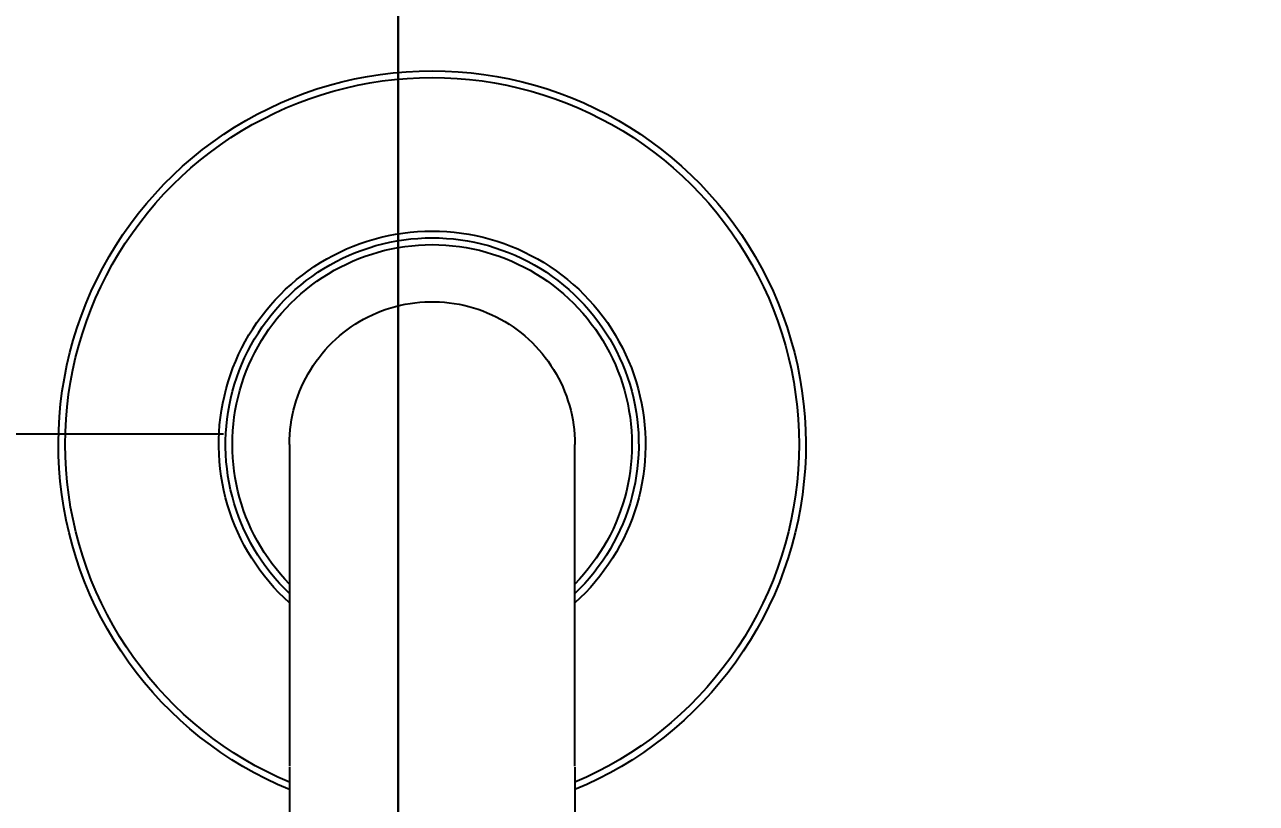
# Model space of a CAD drawing. Header units: metres. Extents: x 198 to 412, y -54 to 17.
# Drawn here: x 252.3219 to 252.4125, y -39.1888 to -39.1314 of the extents above; entities that cross this region are included whole.
import ezdxf

# ---------------------------------------------------------------- set-up
doc = ezdxf.new("R2010")
doc.units = ezdxf.units.M
doc.header["$LTSCALE"] = 10
for name, color, linetype in [('01', 1, 'Continuous'), ('TCOTA', 1, 'Continuous'), ('TM-REVEST', 252, 'Continuous')]:
    doc.layers.add(name, color=color, linetype=linetype)
doc.styles.add('ARIAL', font='arial.ttf')
doc.dimstyles.new('ST-COTA-25', dxfattribs={"dimscale": 0.25, "dimtxt": 0.18, "dimasz": 0.1, "dimexe": 0.18, "dimexo": 0.0625, "dimgap": 0.09, "dimtad": 1, "dimzin": 4, "dimdsep": 46, "dimtxsty": 'ARIAL', "dimblk1": 'COTA_N', "dimblk2": 'COTA_N', "dimsah": 1, "dimcen": 0.09, "dimclrd": 8, "dimclre": 8, "dimclrt": 1, "dimadec": 0, "dimazin": 0, "dimtfac": 1, "dimtix": 1, "dimtmove": 0, "dimatfit": 3, "dimldrblk": 'COTA_N', "dimfxl": 0.18, "dimtolj": 1, "dimtzin": 0, "dimarcsym": 0})

# ---------------------------------------------------------------- blocks, each defined once
blk = doc.blocks.new('juego de ducha california')
for p, q in [((493.250867, 11758.628563, 0), (493.249922, 11758.628414, 0)), ((493.251817, 11758.628679, 0), (493.250867, 11758.628563, 0)), ((493.252771, 11758.628763, 0), (493.251817, 11758.628679, 0)), ((493.253727, 11758.628812, 0), (493.252771, 11758.628763, 0)), ((493.254684, 11758.628829, 0), (493.253727, 11758.628812, 0)), ((493.255641, 11758.628812, 0), (493.254684, 11758.628829, 0)), ((493.256597, 11758.628763, 0), (493.255641, 11758.628812, 0)), ((493.25755, 11758.628679, 0), (493.256597, 11758.628763, 0)), ((493.2585, 11758.628563, 0), (493.25755, 11758.628679, 0)), ((493.259446, 11758.628414, 0), (493.2585, 11758.628563, 0)), ((493.247124, 11758.62777, 0), (493.246209, 11758.627491, 0)), ((493.248049, 11758.628017, 0), (493.247124, 11758.62777, 0)), ((493.248291, 11758.627561, 0), (493.247399, 11758.627328, 0)), ((493.248982, 11758.628232, 0), (493.248049, 11758.628017, 0)), ((493.24919, 11758.627764, 0), (493.248291, 11758.627561, 0)), ((493.249922, 11758.628414, 0), (493.248982, 11758.628232, 0)), ((493.250096, 11758.627937, 0), (493.24919, 11758.627764, 0)), ((493.251007, 11758.628078, 0), (493.250096, 11758.627937, 0)), ((493.251923, 11758.628188, 0), (493.251007, 11758.628078, 0)), ((493.252841, 11758.628266, 0), (493.251923, 11758.628188, 0)), ((493.253762, 11758.628313, 0), (493.252841, 11758.628266, 0)), ((493.254684, 11758.628329, 0), (493.253762, 11758.628313, 0)), ((493.255605, 11758.628313, 0), (493.254684, 11758.628329, 0)), ((493.256526, 11758.628266, 0), (493.255605, 11758.628313, 0)), ((493.257445, 11758.628188, 0), (493.256526, 11758.628266, 0)), ((493.25836, 11758.628078, 0), (493.257445, 11758.628188, 0)), ((493.259271, 11758.627937, 0), (493.25836, 11758.628078, 0)), ((493.260177, 11758.627764, 0), (493.259271, 11758.627937, 0)), ((493.260385, 11758.628232, 0), (493.259446, 11758.628414, 0)), ((493.261076, 11758.627561, 0), (493.260177, 11758.627764, 0)), ((493.261318, 11758.628017, 0), (493.260385, 11758.628232, 0)), ((493.261968, 11758.627328, 0), (493.261076, 11758.627561, 0)), ((493.262243, 11758.62777, 0), (493.261318, 11758.628017, 0)), ((493.263158, 11758.627491, 0), (493.262243, 11758.62777, 0)), ((493.24441, 11758.626838, 0), (493.243528, 11758.626465, 0)), ((493.245304, 11758.62718, 0), (493.24441, 11758.626838, 0)), ((493.245642, 11758.62677, 0), (493.244779, 11758.626447, 0)), ((493.246209, 11758.627491, 0), (493.245304, 11758.62718, 0)), ((493.246516, 11758.627064, 0), (493.245642, 11758.62677, 0)), ((493.247399, 11758.627328, 0), (493.246516, 11758.627064, 0)), ((493.262852, 11758.627064, 0), (493.261968, 11758.627328, 0)), ((493.263725, 11758.62677, 0), (493.262852, 11758.627064, 0)), ((493.264064, 11758.62718, 0), (493.263158, 11758.627491, 0)), ((493.264589, 11758.626447, 0), (493.263725, 11758.62677, 0)), ((493.264958, 11758.626838, 0), (493.264064, 11758.62718, 0)), ((493.265839, 11758.626465, 0), (493.264958, 11758.626838, 0)), ((493.24266, 11758.626061, 0), (493.241807, 11758.625628, 0)), ((493.243088, 11758.625712, 0), (493.242262, 11758.625302, 0)), ((493.243528, 11758.626465, 0), (493.24266, 11758.626061, 0)), ((493.243927, 11758.626094, 0), (493.243088, 11758.625712, 0)), ((493.244779, 11758.626447, 0), (493.243927, 11758.626094, 0)), ((493.26544, 11758.626094, 0), (493.264589, 11758.626447, 0)), ((493.26628, 11758.625712, 0), (493.26544, 11758.626094, 0)), ((493.266707, 11758.626061, 0), (493.265839, 11758.626465, 0)), ((493.267105, 11758.625302, 0), (493.26628, 11758.625712, 0)), ((493.267561, 11758.625628, 0), (493.266707, 11758.626061, 0)), ((493.240969, 11758.625165, 0), (493.240148, 11758.624673, 0)), ((493.241451, 11758.624864, 0), (493.240655, 11758.624398, 0)), ((493.241807, 11758.625628, 0), (493.240969, 11758.625165, 0)), ((493.242262, 11758.625302, 0), (493.241451, 11758.624864, 0)), ((493.267917, 11758.624864, 0), (493.267105, 11758.625302, 0)), ((493.268398, 11758.625165, 0), (493.267561, 11758.625628, 0)), ((493.268712, 11758.624398, 0), (493.267917, 11758.624864, 0)), ((493.26922, 11758.624673, 0), (493.268398, 11758.625165, 0)), ((493.239344, 11758.624153, 0), (493.238559, 11758.623606, 0)), ((493.239875, 11758.623906, 0), (493.239113, 11758.623387, 0)), ((493.240148, 11758.624673, 0), (493.239344, 11758.624153, 0)), ((493.240655, 11758.624398, 0), (493.239875, 11758.623906, 0)), ((493.269492, 11758.623906, 0), (493.268712, 11758.624398, 0)), ((493.270023, 11758.624153, 0), (493.26922, 11758.624673, 0)), ((493.270254, 11758.623387, 0), (493.269492, 11758.623906, 0)), ((493.270808, 11758.623606, 0), (493.270023, 11758.624153, 0)), ((493.237794, 11758.623031, 0), (493.237049, 11758.62243, 0)), ((493.238559, 11758.623606, 0), (493.237794, 11758.623031, 0)), ((493.239113, 11758.623387, 0), (493.238369, 11758.622843, 0)), ((493.270998, 11758.622843, 0), (493.270254, 11758.623387, 0)), ((493.271574, 11758.623031, 0), (493.270808, 11758.623606, 0)), ((493.272319, 11758.62243, 0), (493.271574, 11758.623031, 0)), ((493.237049, 11758.62243, 0), (493.236325, 11758.621804, 0)), ((493.237644, 11758.622273, 0), (493.236939, 11758.621679, 0)), ((493.238369, 11758.622843, 0), (493.237644, 11758.622273, 0)), ((493.271723, 11758.622273, 0), (493.270998, 11758.622843, 0)), ((493.272428, 11758.621679, 0), (493.271723, 11758.622273, 0)), ((493.273042, 11758.621804, 0), (493.272319, 11758.62243, 0)), ((493.236325, 11758.621804, 0), (493.235623, 11758.621152, 0)), ((493.236939, 11758.621679, 0), (493.236255, 11758.621062, 0)), ((493.273113, 11758.621062, 0), (493.272428, 11758.621679, 0)), ((493.273744, 11758.621152, 0), (493.273042, 11758.621804, 0)), ((493.234945, 11758.620477, 0), (493.234291, 11758.619779, 0)), ((493.235623, 11758.621152, 0), (493.234945, 11758.620477, 0)), ((493.235592, 11758.620421, 0), (493.234951, 11758.619758, 0)), ((493.236255, 11758.621062, 0), (493.235592, 11758.620421, 0)), ((493.273776, 11758.620421, 0), (493.273113, 11758.621062, 0)), ((493.274422, 11758.620477, 0), (493.273744, 11758.621152, 0)), ((493.274416, 11758.619758, 0), (493.273776, 11758.620421, 0)), ((493.275077, 11758.619779, 0), (493.274422, 11758.620477, 0)), ((493.234291, 11758.619779, 0), (493.233661, 11758.619058, 0)), ((493.234951, 11758.619758, 0), (493.234333, 11758.619074, 0)), ((493.275034, 11758.619074, 0), (493.274416, 11758.619758, 0)), ((493.275706, 11758.619058, 0), (493.275077, 11758.619779, 0)), ((493.233661, 11758.619058, 0), (493.233057, 11758.618315, 0)), ((493.234333, 11758.619074, 0), (493.233739, 11758.618369, 0)), ((493.275628, 11758.618369, 0), (493.275034, 11758.619074, 0)), ((493.27631, 11758.618315, 0), (493.275706, 11758.619058, 0)), ((493.232479, 11758.617552, 0), (493.231928, 11758.61677, 0)), ((493.233057, 11758.618315, 0), (493.232479, 11758.617552, 0)), ((493.23317, 11758.617644, 0), (493.232625, 11758.6169, 0)), ((493.233739, 11758.618369, 0), (493.23317, 11758.617644, 0)), ((493.276197, 11758.617644, 0), (493.275628, 11758.618369, 0)), ((493.276742, 11758.6169, 0), (493.276197, 11758.617644, 0)), ((493.276888, 11758.617552, 0), (493.27631, 11758.618315, 0)), ((493.27744, 11758.61677, 0), (493.276888, 11758.617552, 0)), ((493.231928, 11758.61677, 0), (493.231404, 11758.615969, 0)), ((493.232625, 11758.6169, 0), (493.232107, 11758.616137, 0)), ((493.251465, 11758.616696, 0), (493.250938, 11758.616576, 0)), ((493.251995, 11758.616797, 0), (493.251465, 11758.616696, 0)), ((493.252529, 11758.616881, 0), (493.251995, 11758.616797, 0)), ((493.253066, 11758.616946, 0), (493.252529, 11758.616881, 0)), ((493.253604, 11758.616992, 0), (493.253066, 11758.616946, 0)), ((493.254143, 11758.61702, 0), (493.253604, 11758.616992, 0)), ((493.254684, 11758.617029, 0), (493.254143, 11758.61702, 0)), ((493.255224, 11758.61702, 0), (493.254684, 11758.617029, 0)), ((493.255763, 11758.616992, 0), (493.255224, 11758.61702, 0)), ((493.256302, 11758.616946, 0), (493.255763, 11758.616992, 0)), ((493.256838, 11758.616881, 0), (493.256302, 11758.616946, 0)), ((493.257372, 11758.616797, 0), (493.256838, 11758.616881, 0)), ((493.257902, 11758.616696, 0), (493.257372, 11758.616797, 0)), ((493.258429, 11758.616576, 0), (493.257902, 11758.616696, 0)), ((493.277261, 11758.616137, 0), (493.276742, 11758.6169, 0)), ((493.277963, 11758.615969, 0), (493.27744, 11758.61677, 0)), ((493.231404, 11758.615969, 0), (493.230909, 11758.61515, 0)), ((493.232107, 11758.616137, 0), (493.231614, 11758.615358, 0)), ((493.248881, 11758.615918, 0), (493.248383, 11758.615709, 0)), ((493.249387, 11758.616109, 0), (493.248881, 11758.615918, 0)), ((493.249898, 11758.616282, 0), (493.249387, 11758.616109, 0)), ((493.250042, 11758.615803, 0), (493.249546, 11758.615635, 0)), ((493.250416, 11758.616438, 0), (493.249898, 11758.616282, 0)), ((493.250544, 11758.615955, 0), (493.250042, 11758.615803, 0)), ((493.250938, 11758.616576, 0), (493.250416, 11758.616438, 0)), ((493.251051, 11758.616089, 0), (493.250544, 11758.615955, 0)), ((493.251562, 11758.616205, 0), (493.251051, 11758.616089, 0)), ((493.252076, 11758.616304, 0), (493.251562, 11758.616205, 0)), ((493.252186, 11758.615815, 0), (493.251693, 11758.615722, 0)), ((493.252594, 11758.616385, 0), (493.252076, 11758.616304, 0)), ((493.252682, 11758.615892, 0), (493.252186, 11758.615815, 0)), ((493.253114, 11758.616448, 0), (493.252594, 11758.616385, 0)), ((493.25318, 11758.615952, 0), (493.252682, 11758.615892, 0)), ((493.253636, 11758.616493, 0), (493.253114, 11758.616448, 0)), ((493.25368, 11758.615995, 0), (493.25318, 11758.615952, 0)), ((493.25416, 11758.61652, 0), (493.253636, 11758.616493, 0)), ((493.254182, 11758.616021, 0), (493.25368, 11758.615995, 0)), ((493.254684, 11758.616529, 0), (493.25416, 11758.61652, 0)), ((493.254684, 11758.616029, 0), (493.254182, 11758.616021, 0)), ((493.255208, 11758.61652, 0), (493.254684, 11758.616529, 0)), ((493.255186, 11758.616021, 0), (493.254684, 11758.616029, 0)), ((493.255687, 11758.615995, 0), (493.255186, 11758.616021, 0)), ((493.255731, 11758.616493, 0), (493.255208, 11758.61652, 0)), ((493.256187, 11758.615952, 0), (493.255687, 11758.615995, 0)), ((493.256253, 11758.616448, 0), (493.255731, 11758.616493, 0)), ((493.256685, 11758.615892, 0), (493.256187, 11758.615952, 0)), ((493.256773, 11758.616385, 0), (493.256253, 11758.616448, 0)), ((493.257181, 11758.615815, 0), (493.256685, 11758.615892, 0)), ((493.257291, 11758.616304, 0), (493.256773, 11758.616385, 0)), ((493.257674, 11758.615722, 0), (493.257181, 11758.615815, 0)), ((493.257806, 11758.616205, 0), (493.257291, 11758.616304, 0)), ((493.258317, 11758.616089, 0), (493.257806, 11758.616205, 0)), ((493.258823, 11758.615955, 0), (493.258317, 11758.616089, 0)), ((493.258952, 11758.616438, 0), (493.258429, 11758.616576, 0)), ((493.259325, 11758.615803, 0), (493.258823, 11758.615955, 0)), ((493.259469, 11758.616282, 0), (493.258952, 11758.616438, 0)), ((493.259821, 11758.615635, 0), (493.259325, 11758.615803, 0)), ((493.259981, 11758.616109, 0), (493.259469, 11758.616282, 0)), ((493.260486, 11758.615918, 0), (493.259981, 11758.616109, 0)), ((493.260985, 11758.615709, 0), (493.260486, 11758.615918, 0)), ((493.277753, 11758.615358, 0), (493.277261, 11758.616137, 0)), ((493.278459, 11758.61515, 0), (493.277963, 11758.615969, 0)), ((493.230909, 11758.61515, 0), (493.230442, 11758.614314, 0)), ((493.231614, 11758.615358, 0), (493.231149, 11758.614562, 0)), ((493.246934, 11758.614983, 0), (493.246469, 11758.614709, 0)), ((493.247409, 11758.615242, 0), (493.246934, 11758.614983, 0)), ((493.247892, 11758.615484, 0), (493.247409, 11758.615242, 0)), ((493.248097, 11758.615028, 0), (493.247628, 11758.614792, 0)), ((493.248383, 11758.615709, 0), (493.247892, 11758.615484, 0)), ((493.248573, 11758.615247, 0), (493.248097, 11758.615028, 0)), ((493.249056, 11758.615449, 0), (493.248573, 11758.615247, 0)), ((493.249291, 11758.615004, 0), (493.248827, 11758.614812, 0)), ((493.249546, 11758.615635, 0), (493.249056, 11758.615449, 0)), ((493.249761, 11758.61518, 0), (493.249291, 11758.615004, 0)), ((493.250237, 11758.61534, 0), (493.249761, 11758.61518, 0)), ((493.250718, 11758.615484, 0), (493.250237, 11758.61534, 0)), ((493.251203, 11758.615611, 0), (493.250718, 11758.615484, 0)), ((493.251693, 11758.615722, 0), (493.251203, 11758.615611, 0)), ((493.258164, 11758.615611, 0), (493.257674, 11758.615722, 0)), ((493.25865, 11758.615484, 0), (493.258164, 11758.615611, 0)), ((493.259131, 11758.61534, 0), (493.25865, 11758.615484, 0)), ((493.259606, 11758.61518, 0), (493.259131, 11758.61534, 0)), ((493.260076, 11758.615004, 0), (493.259606, 11758.61518, 0)), ((493.260311, 11758.615449, 0), (493.259821, 11758.615635, 0)), ((493.26054, 11758.614812, 0), (493.260076, 11758.615004, 0)), ((493.260795, 11758.615247, 0), (493.260311, 11758.615449, 0)), ((493.261271, 11758.615028, 0), (493.260795, 11758.615247, 0)), ((493.261476, 11758.615484, 0), (493.260985, 11758.615709, 0)), ((493.261739, 11758.614792, 0), (493.261271, 11758.615028, 0)), ((493.261959, 11758.615242, 0), (493.261476, 11758.615484, 0)), ((493.262433, 11758.614983, 0), (493.261959, 11758.615242, 0)), ((493.262898, 11758.614709, 0), (493.262433, 11758.614983, 0)), ((493.278218, 11758.614562, 0), (493.277753, 11758.615358, 0)), ((493.278925, 11758.614314, 0), (493.278459, 11758.61515, 0)), ((493.230442, 11758.614314, 0), (493.230005, 11758.613462, 0)), ((493.231149, 11758.614562, 0), (493.230711, 11758.613751, 0)), ((493.245568, 11758.614112, 0), (493.245134, 11758.613791, 0)), ((493.246014, 11758.614418, 0), (493.245568, 11758.614112, 0)), ((493.246276, 11758.613992, 0), (493.245844, 11758.613695, 0)), ((493.246469, 11758.614709, 0), (493.246014, 11758.614418, 0)), ((493.246717, 11758.614274, 0), (493.246276, 11758.613992, 0)), ((493.247168, 11758.614541, 0), (493.246717, 11758.614274, 0)), ((493.247479, 11758.614143, 0), (493.247046, 11758.613889, 0)), ((493.247628, 11758.614792, 0), (493.247168, 11758.614541, 0)), ((493.247921, 11758.614381, 0), (493.247479, 11758.614143, 0)), ((493.24837, 11758.614604, 0), (493.247921, 11758.614381, 0)), ((493.248827, 11758.614812, 0), (493.24837, 11758.614604, 0)), ((493.260997, 11758.614604, 0), (493.26054, 11758.614812, 0)), ((493.261447, 11758.614381, 0), (493.260997, 11758.614604, 0)), ((493.261888, 11758.614143, 0), (493.261447, 11758.614381, 0)), ((493.262199, 11758.614541, 0), (493.261739, 11758.614792, 0)), ((493.262322, 11758.613889, 0), (493.261888, 11758.614143, 0)), ((493.26265, 11758.614274, 0), (493.262199, 11758.614541, 0)), ((493.263091, 11758.613992, 0), (493.26265, 11758.614274, 0)), ((493.263354, 11758.614418, 0), (493.262898, 11758.614709, 0)), ((493.263523, 11758.613695, 0), (493.263091, 11758.613992, 0)), ((493.263799, 11758.614112, 0), (493.263354, 11758.614418, 0)), ((493.264233, 11758.613791, 0), (493.263799, 11758.614112, 0)), ((493.278657, 11758.613751, 0), (493.278218, 11758.614562, 0)), ((493.279362, 11758.613462, 0), (493.278925, 11758.614314, 0)), ((493.230005, 11758.613462, 0), (493.229598, 11758.612596, 0)), ((493.230711, 11758.613751, 0), (493.230301, 11758.612925, 0)), ((493.244299, 11758.613104, 0), (493.2439, 11758.61274, 0)), ((493.244711, 11758.613455, 0), (493.244299, 11758.613104, 0)), ((493.245013, 11758.613056, 0), (493.244615, 11758.612716, 0)), ((493.245134, 11758.613791, 0), (493.244711, 11758.613455, 0)), ((493.245423, 11758.613383, 0), (493.245013, 11758.613056, 0)), ((493.245801, 11758.613042, 0), (493.245407, 11758.612732, 0)), ((493.245844, 11758.613695, 0), (493.245423, 11758.613383, 0)), ((493.246206, 11758.613339, 0), (493.245801, 11758.613042, 0)), ((493.246621, 11758.613621, 0), (493.246206, 11758.613339, 0)), ((493.247046, 11758.613889, 0), (493.246621, 11758.613621, 0)), ((493.262746, 11758.613621, 0), (493.262322, 11758.613889, 0)), ((493.263161, 11758.613339, 0), (493.262746, 11758.613621, 0)), ((493.263566, 11758.613042, 0), (493.263161, 11758.613339, 0)), ((493.263944, 11758.613383, 0), (493.263523, 11758.613695, 0)), ((493.263961, 11758.612732, 0), (493.263566, 11758.613042, 0)), ((493.264354, 11758.613056, 0), (493.263944, 11758.613383, 0)), ((493.264657, 11758.613455, 0), (493.264233, 11758.613791, 0)), ((493.264752, 11758.612716, 0), (493.264354, 11758.613056, 0)), ((493.265068, 11758.613104, 0), (493.264657, 11758.613455, 0)), ((493.265467, 11758.61274, 0), (493.265068, 11758.613104, 0)), ((493.279067, 11758.612925, 0), (493.278657, 11758.613751, 0)), ((493.27977, 11758.612596, 0), (493.279362, 11758.613462, 0)), ((493.229598, 11758.612596, 0), (493.229221, 11758.611716, 0)), ((493.230301, 11758.612925, 0), (493.229919, 11758.612086, 0)), ((493.243514, 11758.612362, 0), (493.243141, 11758.611972, 0)), ((493.2439, 11758.61274, 0), (493.243514, 11758.612362, 0)), ((493.244228, 11758.612362, 0), (493.243854, 11758.611995, 0)), ((493.244615, 11758.612716, 0), (493.244228, 11758.612362, 0)), ((493.245023, 11758.612409, 0), (493.24465, 11758.612072, 0)), ((493.245407, 11758.612732, 0), (493.245023, 11758.612409, 0)), ((493.264345, 11758.612409, 0), (493.263961, 11758.612732, 0)), ((493.264717, 11758.612072, 0), (493.264345, 11758.612409, 0)), ((493.265139, 11758.612362, 0), (493.264752, 11758.612716, 0)), ((493.265513, 11758.611995, 0), (493.265139, 11758.612362, 0)), ((493.265853, 11758.612362, 0), (493.265467, 11758.61274, 0)), ((493.266226, 11758.611972, 0), (493.265853, 11758.612362, 0)), ((493.279448, 11758.612086, 0), (493.279067, 11758.612925, 0)), ((493.280147, 11758.611716, 0), (493.27977, 11758.612596, 0)), ((493.229221, 11758.611716, 0), (493.228875, 11758.610824, 0)), ((493.229566, 11758.611234, 0), (493.229243, 11758.610371, 0)), ((493.229919, 11758.612086, 0), (493.229566, 11758.611234, 0)), ((493.242782, 11758.611568, 0), (493.242437, 11758.611153, 0)), ((493.243141, 11758.611972, 0), (493.242782, 11758.611568, 0)), ((493.243145, 11758.611224, 0), (493.242811, 11758.61082, 0)), ((493.243493, 11758.611615, 0), (493.243145, 11758.611224, 0)), ((493.243854, 11758.611995, 0), (493.243493, 11758.611615, 0)), ((493.24394, 11758.611363, 0), (493.243604, 11758.61099, 0)), ((493.244289, 11758.611724, 0), (493.24394, 11758.611363, 0)), ((493.24465, 11758.612072, 0), (493.244289, 11758.611724, 0)), ((493.251301, 11758.611269, 0), (493.25096, 11758.611147, 0)), ((493.251646, 11758.61138, 0), (493.251301, 11758.611269, 0)), ((493.251995, 11758.611479, 0), (493.251646, 11758.61138, 0)), ((493.252347, 11758.611566, 0), (493.251995, 11758.611479, 0)), ((493.252702, 11758.61164, 0), (493.252347, 11758.611566, 0)), ((493.253059, 11758.611703, 0), (493.252702, 11758.61164, 0)), ((493.253418, 11758.611753, 0), (493.253059, 11758.611703, 0)), ((493.253779, 11758.61179, 0), (493.253418, 11758.611753, 0)), ((493.25414, 11758.611815, 0), (493.253779, 11758.61179, 0)), ((493.254502, 11758.611828, 0), (493.25414, 11758.611815, 0)), ((493.254865, 11758.611828, 0), (493.254502, 11758.611828, 0)), ((493.255227, 11758.611815, 0), (493.254865, 11758.611828, 0)), ((493.255589, 11758.61179, 0), (493.255227, 11758.611815, 0)), ((493.255949, 11758.611753, 0), (493.255589, 11758.61179, 0)), ((493.256308, 11758.611703, 0), (493.255949, 11758.611753, 0)), ((493.256665, 11758.61164, 0), (493.256308, 11758.611703, 0)), ((493.25702, 11758.611566, 0), (493.256665, 11758.61164, 0)), ((493.257372, 11758.611479, 0), (493.25702, 11758.611566, 0)), ((493.257721, 11758.61138, 0), (493.257372, 11758.611479, 0)), ((493.258066, 11758.611269, 0), (493.257721, 11758.61138, 0)), ((493.258407, 11758.611147, 0), (493.258066, 11758.611269, 0)), ((493.265078, 11758.611724, 0), (493.264717, 11758.612072, 0)), ((493.265427, 11758.611363, 0), (493.265078, 11758.611724, 0)), ((493.265763, 11758.61099, 0), (493.265427, 11758.611363, 0)), ((493.265874, 11758.611615, 0), (493.265513, 11758.611995, 0)), ((493.266222, 11758.611224, 0), (493.265874, 11758.611615, 0)), ((493.266556, 11758.61082, 0), (493.266222, 11758.611224, 0)), ((493.266585, 11758.611568, 0), (493.266226, 11758.611972, 0)), ((493.266931, 11758.611153, 0), (493.266585, 11758.611568, 0)), ((493.279801, 11758.611234, 0), (493.279448, 11758.612086, 0)), ((493.280125, 11758.610371, 0), (493.279801, 11758.611234, 0)), ((493.280493, 11758.610824, 0), (493.280147, 11758.611716, 0)), ((493.228875, 11758.610824, 0), (493.22856, 11758.60992, 0)), ((493.229243, 11758.610371, 0), (493.228949, 11758.609497, 0)), ((493.242106, 11758.610725, 0), (493.24179, 11758.610287, 0)), ((493.242437, 11758.611153, 0), (493.242106, 11758.610725, 0)), ((493.242491, 11758.610405, 0), (493.242185, 11758.609979, 0)), ((493.242811, 11758.61082, 0), (493.242491, 11758.610405, 0)), ((493.243281, 11758.610606, 0), (493.242971, 11758.610211, 0)), ((493.243604, 11758.61099, 0), (493.243281, 11758.610606, 0)), ((493.249329, 11758.610361, 0), (493.249021, 11758.610171, 0)), ((493.249644, 11758.610541, 0), (493.249329, 11758.610361, 0)), ((493.249965, 11758.610709, 0), (493.249644, 11758.610541, 0)), ((493.250292, 11758.610867, 0), (493.249965, 11758.610709, 0)), ((493.250624, 11758.611012, 0), (493.250292, 11758.610867, 0)), ((493.25096, 11758.611147, 0), (493.250624, 11758.611012, 0)), ((493.258744, 11758.611012, 0), (493.258407, 11758.611147, 0)), ((493.259075, 11758.610867, 0), (493.258744, 11758.611012, 0)), ((493.259402, 11758.610709, 0), (493.259075, 11758.610867, 0)), ((493.259723, 11758.610541, 0), (493.259402, 11758.610709, 0)), ((493.260038, 11758.610361, 0), (493.259723, 11758.610541, 0)), ((493.260346, 11758.610171, 0), (493.260038, 11758.610361, 0)), ((493.266087, 11758.610606, 0), (493.265763, 11758.61099, 0)), ((493.266397, 11758.610211, 0), (493.266087, 11758.610606, 0)), ((493.266877, 11758.610405, 0), (493.266556, 11758.61082, 0)), ((493.267182, 11758.609979, 0), (493.266877, 11758.610405, 0)), ((493.267261, 11758.610725, 0), (493.266931, 11758.611153, 0)), ((493.267577, 11758.610287, 0), (493.267261, 11758.610725, 0)), ((493.280419, 11758.609497, 0), (493.280125, 11758.610371, 0)), ((493.280807, 11758.60992, 0), (493.280493, 11758.610824, 0)), ((493.22856, 11758.60992, 0), (493.228277, 11758.609006, 0)), ((493.228949, 11758.609497, 0), (493.228685, 11758.608614, 0)), ((493.241489, 11758.609838, 0), (493.241204, 11758.609379, 0)), ((493.24179, 11758.610287, 0), (493.241489, 11758.609838, 0)), ((493.241894, 11758.609543, 0), (493.241619, 11758.609098, 0)), ((493.242185, 11758.609979, 0), (493.241894, 11758.609543, 0)), ((493.242392, 11758.609391, 0), (493.242124, 11758.608967, 0)), ((493.242674, 11758.609806, 0), (493.242392, 11758.609391, 0)), ((493.242971, 11758.610211, 0), (493.242674, 11758.609806, 0)), ((493.248137, 11758.609538, 0), (493.247858, 11758.609308, 0)), ((493.248424, 11758.609759, 0), (493.248137, 11758.609538, 0)), ((493.248719, 11758.60997, 0), (493.248424, 11758.609759, 0)), ((493.249021, 11758.610171, 0), (493.248719, 11758.60997, 0)), ((493.260648, 11758.60997, 0), (493.260346, 11758.610171, 0)), ((493.260943, 11758.609759, 0), (493.260648, 11758.60997, 0)), ((493.26123, 11758.609538, 0), (493.260943, 11758.609759, 0)), ((493.26151, 11758.609308, 0), (493.26123, 11758.609538, 0)), ((493.266693, 11758.609806, 0), (493.266397, 11758.610211, 0)), ((493.266976, 11758.609391, 0), (493.266693, 11758.609806, 0)), ((493.267244, 11758.608967, 0), (493.266976, 11758.609391, 0)), ((493.267473, 11758.609543, 0), (493.267182, 11758.609979, 0)), ((493.267749, 11758.609098, 0), (493.267473, 11758.609543, 0)), ((493.267878, 11758.609838, 0), (493.267577, 11758.610287, 0)), ((493.268163, 11758.609379, 0), (493.267878, 11758.609838, 0)), ((493.280682, 11758.608614, 0), (493.280419, 11758.609497, 0)), ((493.281091, 11758.609006, 0), (493.280807, 11758.60992, 0)), ((493.228277, 11758.609006, 0), (493.228026, 11758.608082, 0)), ((493.228685, 11758.608614, 0), (493.228451, 11758.607722, 0)), ((493.240935, 11758.60891, 0), (493.240683, 11758.608433, 0)), ((493.241204, 11758.609379, 0), (493.240935, 11758.60891, 0)), ((493.241359, 11758.608643, 0), (493.241115, 11758.608179, 0)), ((493.241619, 11758.609098, 0), (493.241359, 11758.608643, 0)), ((493.24187, 11758.608534, 0), (493.241632, 11758.608092, 0)), ((493.242124, 11758.608967, 0), (493.24187, 11758.608534, 0)), ((493.247069, 11758.608559, 0), (493.246824, 11758.608292, 0)), ((493.247323, 11758.608818, 0), (493.247069, 11758.608559, 0)), ((493.247586, 11758.609067, 0), (493.247323, 11758.608818, 0)), ((493.247858, 11758.609308, 0), (493.247586, 11758.609067, 0)), ((493.261781, 11758.609067, 0), (493.26151, 11758.609308, 0)), ((493.262044, 11758.608818, 0), (493.261781, 11758.609067, 0)), ((493.262298, 11758.608559, 0), (493.262044, 11758.608818, 0)), ((493.262543, 11758.608292, 0), (493.262298, 11758.608559, 0)), ((493.267497, 11758.608534, 0), (493.267244, 11758.608967, 0)), ((493.267736, 11758.608092, 0), (493.267497, 11758.608534, 0)), ((493.268009, 11758.608643, 0), (493.267749, 11758.609098, 0)), ((493.268253, 11758.608179, 0), (493.268009, 11758.608643, 0)), ((493.268432, 11758.60891, 0), (493.268163, 11758.609379, 0)), ((493.268685, 11758.608433, 0), (493.268432, 11758.60891, 0)), ((493.280916, 11758.607722, 0), (493.280682, 11758.608614, 0)), ((493.281342, 11758.608082, 0), (493.281091, 11758.609006, 0)), ((493.228026, 11758.608082, 0), (493.227807, 11758.60715, 0)), ((493.228451, 11758.607722, 0), (493.228248, 11758.606822, 0)), ((493.240447, 11758.607947, 0), (493.240227, 11758.607453, 0)), ((493.240683, 11758.608433, 0), (493.240447, 11758.607947, 0)), ((493.240886, 11758.607707, 0), (493.240675, 11758.607228, 0)), ((493.241115, 11758.608179, 0), (493.240886, 11758.607707, 0)), ((493.241408, 11758.607643, 0), (493.241201, 11758.607186, 0)), ((493.241632, 11758.608092, 0), (493.241408, 11758.607643, 0)), ((493.246363, 11758.607733, 0), (493.246147, 11758.607442, 0)), ((493.246589, 11758.608017, 0), (493.246363, 11758.607733, 0)), ((493.246824, 11758.608292, 0), (493.246589, 11758.608017, 0)), ((493.262779, 11758.608017, 0), (493.262543, 11758.608292, 0)), ((493.263005, 11758.607733, 0), (493.262779, 11758.608017, 0)), ((493.263221, 11758.607442, 0), (493.263005, 11758.607733, 0)), ((493.267959, 11758.607643, 0), (493.267736, 11758.608092, 0)), ((493.268167, 11758.607186, 0), (493.267959, 11758.607643, 0)), ((493.268481, 11758.607707, 0), (493.268253, 11758.608179, 0)), ((493.268692, 11758.607228, 0), (493.268481, 11758.607707, 0)), ((493.268921, 11758.607947, 0), (493.268685, 11758.608433, 0)), ((493.26914, 11758.607453, 0), (493.268921, 11758.607947, 0)), ((493.281119, 11758.606822, 0), (493.280916, 11758.607722, 0)), ((493.281561, 11758.60715, 0), (493.281342, 11758.608082, 0)), ((493.227807, 11758.60715, 0), (493.22762, 11758.606211, 0)), ((493.228248, 11758.606822, 0), (493.228076, 11758.605917, 0)), ((493.240025, 11758.606952, 0), (493.23984, 11758.606444, 0)), ((493.240227, 11758.607453, 0), (493.240025, 11758.606952, 0)), ((493.24048, 11758.606741, 0), (493.240302, 11758.606248, 0)), ((493.240675, 11758.607228, 0), (493.24048, 11758.606741, 0)), ((493.241009, 11758.606722, 0), (493.240832, 11758.606252, 0)), ((493.241201, 11758.607186, 0), (493.241009, 11758.606722, 0)), ((493.245745, 11758.606839, 0), (493.24556, 11758.606527, 0)), ((493.245941, 11758.607144, 0), (493.245745, 11758.606839, 0)), ((493.246147, 11758.607442, 0), (493.245941, 11758.607144, 0)), ((493.263427, 11758.607144, 0), (493.263221, 11758.607442, 0)), ((493.263622, 11758.606839, 0), (493.263427, 11758.607144, 0)), ((493.263807, 11758.606527, 0), (493.263622, 11758.606839, 0)), ((493.268359, 11758.606722, 0), (493.268167, 11758.607186, 0)), ((493.268535, 11758.606252, 0), (493.268359, 11758.606722, 0)), ((493.268887, 11758.606741, 0), (493.268692, 11758.607228, 0)), ((493.269066, 11758.606248, 0), (493.268887, 11758.606741, 0)), ((493.269342, 11758.606952, 0), (493.26914, 11758.607453, 0)), ((493.269527, 11758.606444, 0), (493.269342, 11758.606952, 0)), ((493.281291, 11758.605917, 0), (493.281119, 11758.606822, 0)), ((493.281747, 11758.606211, 0), (493.281561, 11758.60715, 0)), ((493.22762, 11758.606211, 0), (493.227467, 11758.605266, 0)), ((493.228076, 11758.605917, 0), (493.227935, 11758.605006, 0)), ((493.239673, 11758.605931, 0), (493.239524, 11758.605412, 0)), ((493.23984, 11758.606444, 0), (493.239673, 11758.605931, 0)), ((493.240302, 11758.606248, 0), (493.240141, 11758.60575, 0)), ((493.240672, 11758.605776, 0), (493.240529, 11758.605295, 0)), ((493.240832, 11758.606252, 0), (493.240672, 11758.605776, 0)), ((493.245223, 11758.605885, 0), (493.245072, 11758.605556, 0)), ((493.245386, 11758.606209, 0), (493.245223, 11758.605885, 0)), ((493.24556, 11758.606527, 0), (493.245386, 11758.606209, 0)), ((493.263981, 11758.606209, 0), (493.263807, 11758.606527, 0)), ((493.264144, 11758.605885, 0), (493.263981, 11758.606209, 0)), ((493.264295, 11758.605556, 0), (493.264144, 11758.605885, 0)), ((493.268695, 11758.605776, 0), (493.268535, 11758.606252, 0)), ((493.268839, 11758.605295, 0), (493.268695, 11758.605776, 0)), ((493.269227, 11758.60575, 0), (493.269066, 11758.606248, 0)), ((493.269694, 11758.605931, 0), (493.269527, 11758.606444, 0)), ((493.269844, 11758.605412, 0), (493.269694, 11758.605931, 0)), ((493.281432, 11758.605006, 0), (493.281291, 11758.605917, 0)), ((493.2819, 11758.605266, 0), (493.281747, 11758.606211, 0)), ((493.227467, 11758.605266, 0), (493.227346, 11758.604317, 0)), ((493.227935, 11758.605006, 0), (493.227825, 11758.60409, 0)), ((493.239392, 11758.604887, 0), (493.239279, 11758.604359, 0)), ((493.239524, 11758.605412, 0), (493.239392, 11758.604887, 0)), ((493.239997, 11758.605246, 0), (493.239871, 11758.604737, 0)), ((493.240141, 11758.60575, 0), (493.239997, 11758.605246, 0)), ((493.240529, 11758.605295, 0), (493.240402, 11758.60481, 0)), ((493.244803, 11758.604882, 0), (493.244686, 11758.604539, 0)), ((493.244932, 11758.605221, 0), (493.244803, 11758.604882, 0)), ((493.245072, 11758.605556, 0), (493.244932, 11758.605221, 0)), ((493.264436, 11758.605221, 0), (493.264295, 11758.605556, 0)), ((493.264564, 11758.604882, 0), (493.264436, 11758.605221, 0)), ((493.264681, 11758.604539, 0), (493.264564, 11758.604882, 0)), ((493.268966, 11758.60481, 0), (493.268839, 11758.605295, 0)), ((493.26937, 11758.605246, 0), (493.269227, 11758.60575, 0)), ((493.269497, 11758.604737, 0), (493.26937, 11758.605246, 0)), ((493.269975, 11758.604887, 0), (493.269844, 11758.605412, 0)), ((493.270088, 11758.604359, 0), (493.269975, 11758.604887, 0)), ((493.281542, 11758.60409, 0), (493.281432, 11758.605006, 0)), ((493.282021, 11758.604317, 0), (493.2819, 11758.605266, 0)), ((493.227346, 11758.604317, 0), (493.227259, 11758.603364, 0)), ((493.227825, 11758.60409, 0), (493.227747, 11758.603172, 0)), ((493.239279, 11758.604359, 0), (493.239184, 11758.603827, 0)), ((493.239762, 11758.604225, 0), (493.239671, 11758.603708, 0)), ((493.239871, 11758.604737, 0), (493.239762, 11758.604225, 0)), ((493.240291, 11758.60432, 0), (493.240197, 11758.603827, 0)), ((493.240402, 11758.60481, 0), (493.240291, 11758.60432, 0)), ((493.244582, 11758.604192, 0), (493.244489, 11758.603842, 0)), ((493.244686, 11758.604539, 0), (493.244582, 11758.604192, 0)), ((493.264786, 11758.604192, 0), (493.264681, 11758.604539, 0)), ((493.264879, 11758.603842, 0), (493.264786, 11758.604192, 0)), ((493.269076, 11758.60432, 0), (493.268966, 11758.60481, 0)), ((493.26917, 11758.603827, 0), (493.269076, 11758.60432, 0)), ((493.269605, 11758.604225, 0), (493.269497, 11758.604737, 0)), ((493.269696, 11758.603708, 0), (493.269605, 11758.604225, 0)), ((493.270184, 11758.603827, 0), (493.270088, 11758.604359, 0)), ((493.281621, 11758.603172, 0), (493.281542, 11758.60409, 0)), ((493.282108, 11758.603364, 0), (493.282021, 11758.604317, 0)), ((493.227259, 11758.603364, 0), (493.227205, 11758.602408, 0)), ((493.227747, 11758.603172, 0), (493.227699, 11758.602251, 0)), ((493.239107, 11758.603293, 0), (493.239049, 11758.602755, 0)), ((493.239184, 11758.603827, 0), (493.239107, 11758.603293, 0)), ((493.239598, 11758.60319, 0), (493.239543, 11758.602668, 0)), ((493.239671, 11758.603708, 0), (493.239598, 11758.60319, 0)), ((493.240121, 11758.603331, 0), (493.240061, 11758.602832, 0)), ((493.240197, 11758.603827, 0), (493.240121, 11758.603331, 0)), ((493.24434, 11758.603133, 0), (493.244284, 11758.602775, 0)), ((493.244408, 11758.603489, 0), (493.24434, 11758.603133, 0)), ((493.244489, 11758.603842, 0), (493.244408, 11758.603489, 0)), ((493.264959, 11758.603489, 0), (493.264879, 11758.603842, 0)), ((493.265028, 11758.603133, 0), (493.264959, 11758.603489, 0)), ((493.265084, 11758.602775, 0), (493.265028, 11758.603133, 0)), ((493.269247, 11758.603331, 0), (493.26917, 11758.603827, 0)), ((493.269307, 11758.602832, 0), (493.269247, 11758.603331, 0)), ((493.269769, 11758.60319, 0), (493.269696, 11758.603708, 0)), ((493.269825, 11758.602668, 0), (493.269769, 11758.60319, 0)), ((493.27026, 11758.603293, 0), (493.270184, 11758.603827, 0)), ((493.270319, 11758.602755, 0), (493.27026, 11758.603293, 0)), ((493.281668, 11758.602251, 0), (493.281621, 11758.603172, 0)), ((493.282162, 11758.602408, 0), (493.282108, 11758.603364, 0)), ((493.227205, 11758.602408, 0), (493.227184, 11758.601451, 0)), ((493.227699, 11758.602251, 0), (493.227684, 11758.601329, 0)), ((493.239009, 11758.602217, 0), (493.238987, 11758.601677, 0)), ((493.239049, 11758.602755, 0), (493.239009, 11758.602217, 0)), ((493.239506, 11758.602146, 0), (493.239486, 11758.601622, 0)), ((493.239543, 11758.602668, 0), (493.239506, 11758.602146, 0)), ((493.240018, 11758.602332, 0), (493.239992, 11758.601831, 0)), ((493.240061, 11758.602832, 0), (493.240018, 11758.602332, 0)), ((493.24424, 11758.602415, 0), (493.244209, 11758.602054, 0)), ((493.244284, 11758.602775, 0), (493.24424, 11758.602415, 0)), ((493.265127, 11758.602415, 0), (493.265084, 11758.602775, 0)), ((493.265159, 11758.602054, 0), (493.265127, 11758.602415, 0)), ((493.269349, 11758.602332, 0), (493.269307, 11758.602832, 0)), ((493.269375, 11758.601831, 0), (493.269349, 11758.602332, 0)), ((493.269862, 11758.602146, 0), (493.269825, 11758.602668, 0)), ((493.269881, 11758.601622, 0), (493.269862, 11758.602146, 0)), ((493.270359, 11758.602217, 0), (493.270319, 11758.602755, 0)), ((493.27038, 11758.601677, 0), (493.270359, 11758.602217, 0)), ((493.281684, 11758.601329, 0), (493.281668, 11758.602251, 0)), ((493.282183, 11758.601451, 0), (493.282162, 11758.602408, 0)), ((493.227184, 11758.601451, 0), (493.227196, 11758.600494, 0)), ((493.227684, 11758.601329, 0), (493.2277, 11758.600399, 0)), ((493.238987, 11758.601677, 0), (493.238985, 11758.601137, 0)), ((493.239486, 11758.601622, 0), (493.239485, 11758.601098, 0)), ((493.239992, 11758.601831, 0), (493.239984, 11758.601329, 0)), ((493.239984, 11758.601329, 0), (493.239992, 11758.600834, 0)), ((493.24419, 11758.601692, 0), (493.244184, 11758.601329, 0)), ((493.244184, 11758.577628, 0), (493.244184, 11758.601329, 0)), ((493.244209, 11758.602054, 0), (493.24419, 11758.601692, 0)), ((493.265177, 11758.601692, 0), (493.265159, 11758.602054, 0)), ((493.265184, 11758.601329, 0), (493.265177, 11758.601692, 0)), ((493.265184, 11758.601329, 0), (493.265184, 11758.589657, 0)), ((493.269384, 11758.601329, 0), (493.269375, 11758.601831, 0)), ((493.269375, 11758.600834, 0), (493.269384, 11758.601329, 0)), ((493.269882, 11758.601098, 0), (493.269881, 11758.601622, 0)), ((493.270382, 11758.601137, 0), (493.27038, 11758.601677, 0)), ((493.281668, 11758.600399, 0), (493.281684, 11758.601329, 0)), ((493.282171, 11758.600494, 0), (493.282183, 11758.601451, 0)), ((493.227196, 11758.600494, 0), (493.227242, 11758.599538, 0)), ((493.2277, 11758.600399, 0), (493.227748, 11758.59947, 0)), ((493.238985, 11758.601137, 0), (493.239001, 11758.600596, 0)), ((493.239001, 11758.600596, 0), (493.239035, 11758.600057, 0)), ((493.239485, 11758.601098, 0), (493.239502, 11758.600574, 0)), ((493.239502, 11758.600574, 0), (493.239537, 11758.600051, 0)), ((493.239992, 11758.600834, 0), (493.240017, 11758.600339, 0)), ((493.240017, 11758.600339, 0), (493.240059, 11758.599845, 0)), ((493.269309, 11758.599845, 0), (493.26935, 11758.600339, 0)), ((493.26935, 11758.600339, 0), (493.269375, 11758.600834, 0)), ((493.26983, 11758.600051, 0), (493.269865, 11758.600574, 0)), ((493.269865, 11758.600574, 0), (493.269882, 11758.601098, 0)), ((493.270332, 11758.600057, 0), (493.270367, 11758.600596, 0)), ((493.270367, 11758.600596, 0), (493.270382, 11758.601137, 0)), ((493.28162, 11758.59947, 0), (493.281668, 11758.600399, 0)), ((493.282125, 11758.599538, 0), (493.282171, 11758.600494, 0)), ((493.227242, 11758.599538, 0), (493.227321, 11758.598584, 0)), ((493.227748, 11758.59947, 0), (493.227828, 11758.598543, 0)), ((493.239035, 11758.600057, 0), (493.239088, 11758.59952, 0)), ((493.239088, 11758.59952, 0), (493.23916, 11758.598984, 0)), ((493.239537, 11758.600051, 0), (493.23959, 11758.59953, 0)), ((493.23959, 11758.59953, 0), (493.239661, 11758.599011, 0)), ((493.240059, 11758.599845, 0), (493.240117, 11758.599353, 0)), ((493.26925, 11758.599353, 0), (493.269309, 11758.599845, 0)), ((493.269706, 11758.599011, 0), (493.269777, 11758.59953, 0)), ((493.269777, 11758.59953, 0), (493.26983, 11758.600051, 0)), ((493.270208, 11758.598984, 0), (493.270279, 11758.59952, 0)), ((493.270279, 11758.59952, 0), (493.270332, 11758.600057, 0)), ((493.28154, 11758.598543, 0), (493.28162, 11758.59947, 0)), ((493.282046, 11758.598584, 0), (493.282125, 11758.599538, 0)), ((493.227321, 11758.598584, 0), (493.227433, 11758.597634, 0)), ((493.227828, 11758.598543, 0), (493.22794, 11758.59762, 0)), ((493.23916, 11758.598984, 0), (493.23925, 11758.598451, 0)), ((493.239661, 11758.599011, 0), (493.23975, 11758.598494, 0)), ((493.240117, 11758.599353, 0), (493.240192, 11758.598864, 0)), ((493.240192, 11758.598864, 0), (493.240283, 11758.598377, 0)), ((493.269084, 11758.598377, 0), (493.269175, 11758.598864, 0)), ((493.269175, 11758.598864, 0), (493.26925, 11758.599353, 0)), ((493.269617, 11758.598494, 0), (493.269706, 11758.599011, 0)), ((493.270118, 11758.598451, 0), (493.270208, 11758.598984, 0)), ((493.281428, 11758.59762, 0), (493.28154, 11758.598543, 0)), ((493.281934, 11758.597634, 0), (493.282046, 11758.598584, 0)), ((493.227433, 11758.597634, 0), (493.227578, 11758.596687, 0)), ((493.22794, 11758.59762, 0), (493.228083, 11758.596701, 0)), ((493.23925, 11758.598451, 0), (493.239358, 11758.597922, 0)), ((493.239358, 11758.597922, 0), (493.239484, 11758.597397, 0)), ((493.23975, 11758.598494, 0), (493.239857, 11758.597981, 0)), ((493.239857, 11758.597981, 0), (493.239981, 11758.597472, 0)), ((493.240283, 11758.598377, 0), (493.240391, 11758.597893, 0)), ((493.240391, 11758.597893, 0), (493.240515, 11758.597413, 0)), ((493.268853, 11758.597413, 0), (493.268976, 11758.597893, 0)), ((493.268976, 11758.597893, 0), (493.269084, 11758.598377, 0)), ((493.269386, 11758.597472, 0), (493.26951, 11758.597981, 0)), ((493.26951, 11758.597981, 0), (493.269617, 11758.598494, 0)), ((493.269883, 11758.597397, 0), (493.270009, 11758.597922, 0)), ((493.270009, 11758.597922, 0), (493.270118, 11758.598451, 0)), ((493.281284, 11758.596701, 0), (493.281428, 11758.59762, 0)), ((493.281789, 11758.596687, 0), (493.281934, 11758.597634, 0)), ((493.228083, 11758.596701, 0), (493.228258, 11758.595788, 0)), ((493.239484, 11758.597397, 0), (493.239628, 11758.596876, 0)), ((493.239628, 11758.596876, 0), (493.239791, 11758.596361, 0)), ((493.239981, 11758.597472, 0), (493.240123, 11758.596968, 0)), ((493.240123, 11758.596968, 0), (493.240282, 11758.596468, 0)), ((493.240515, 11758.597413, 0), (493.240655, 11758.596938, 0)), ((493.240655, 11758.596938, 0), (493.240811, 11758.596468, 0)), ((493.268557, 11758.596468, 0), (493.268713, 11758.596938, 0)), ((493.268713, 11758.596938, 0), (493.268853, 11758.597413, 0)), ((493.269085, 11758.596468, 0), (493.269244, 11758.596968, 0)), ((493.269244, 11758.596968, 0), (493.269386, 11758.597472, 0)), ((493.269577, 11758.596361, 0), (493.269739, 11758.596876, 0)), ((493.269739, 11758.596876, 0), (493.269883, 11758.597397, 0)), ((493.281109, 11758.595788, 0), (493.281284, 11758.596701, 0)), ((493.227578, 11758.596687, 0), (493.227756, 11758.595747, 0)), ((493.239791, 11758.596361, 0), (493.23997, 11758.595851, 0)), ((493.23997, 11758.595851, 0), (493.240168, 11758.595348, 0)), ((493.240282, 11758.596468, 0), (493.240458, 11758.595975, 0)), ((493.240458, 11758.595975, 0), (493.240651, 11758.595487, 0)), ((493.240811, 11758.596468, 0), (493.240982, 11758.596003, 0)), ((493.240982, 11758.596003, 0), (493.24117, 11758.595545, 0)), ((493.268198, 11758.595545, 0), (493.268385, 11758.596003, 0)), ((493.268385, 11758.596003, 0), (493.268557, 11758.596468, 0)), ((493.268716, 11758.595487, 0), (493.268909, 11758.595975, 0)), ((493.268909, 11758.595975, 0), (493.269085, 11758.596468, 0)), ((493.2692, 11758.595348, 0), (493.269397, 11758.595851, 0)), ((493.269397, 11758.595851, 0), (493.269577, 11758.596361, 0)), ((493.281611, 11758.595747, 0), (493.281789, 11758.596687, 0)), ((493.227756, 11758.595747, 0), (493.227967, 11758.594813, 0)), ((493.228258, 11758.595788, 0), (493.228465, 11758.594881, 0)), ((493.240168, 11758.595348, 0), (493.240382, 11758.594852, 0)), ((493.240651, 11758.595487, 0), (493.240861, 11758.595007, 0)), ((493.240861, 11758.595007, 0), (493.241087, 11758.594534, 0)), ((493.24117, 11758.595545, 0), (493.241372, 11758.595092, 0)), ((493.241372, 11758.595092, 0), (493.24159, 11758.594647, 0)), ((493.267777, 11758.594647, 0), (493.267995, 11758.595092, 0)), ((493.267995, 11758.595092, 0), (493.268198, 11758.595545, 0)), ((493.26828, 11758.594534, 0), (493.268507, 11758.595007, 0)), ((493.268507, 11758.595007, 0), (493.268716, 11758.595487, 0)), ((493.268985, 11758.594852, 0), (493.2692, 11758.595348, 0)), ((493.280902, 11758.594881, 0), (493.281109, 11758.595788, 0)), ((493.281401, 11758.594813, 0), (493.281611, 11758.595747, 0)), ((493.227967, 11758.594813, 0), (493.22821, 11758.593887, 0)), ((493.228465, 11758.594881, 0), (493.228703, 11758.593981, 0)), ((493.228703, 11758.593981, 0), (493.228971, 11758.593091, 0)), ((493.240382, 11758.594852, 0), (493.240613, 11758.594364, 0)), ((493.240613, 11758.594364, 0), (493.240861, 11758.593884, 0)), ((493.241087, 11758.594534, 0), (493.241329, 11758.59407, 0)), ((493.241329, 11758.59407, 0), (493.241587, 11758.593614, 0)), ((493.24159, 11758.594647, 0), (493.241823, 11758.59421, 0)), ((493.241823, 11758.59421, 0), (493.24207, 11758.593781, 0)), ((493.267298, 11758.593781, 0), (493.267545, 11758.59421, 0)), ((493.267545, 11758.59421, 0), (493.267777, 11758.594647, 0)), ((493.26778, 11758.593614, 0), (493.268038, 11758.59407, 0)), ((493.268038, 11758.59407, 0), (493.26828, 11758.594534, 0)), ((493.268506, 11758.593884, 0), (493.268754, 11758.594364, 0)), ((493.268754, 11758.594364, 0), (493.268985, 11758.594852, 0)), ((493.280396, 11758.593091, 0), (493.280665, 11758.593981, 0)), ((493.280665, 11758.593981, 0), (493.280902, 11758.594881, 0)), ((493.281158, 11758.593887, 0), (493.281401, 11758.594813, 0)), ((493.22821, 11758.593887, 0), (493.228485, 11758.592971, 0)), ((493.228971, 11758.593091, 0), (493.22927, 11758.59221, 0)), ((493.240861, 11758.593884, 0), (493.241126, 11758.593413, 0)), ((493.241126, 11758.593413, 0), (493.241406, 11758.592951, 0)), ((493.241587, 11758.593614, 0), (493.241861, 11758.593167, 0)), ((493.241861, 11758.593167, 0), (493.24215, 11758.59273, 0)), ((493.24207, 11758.593781, 0), (493.242331, 11758.59336, 0)), ((493.242331, 11758.59336, 0), (493.242607, 11758.592948, 0)), ((493.26676, 11758.592948, 0), (493.267036, 11758.59336, 0)), ((493.267036, 11758.59336, 0), (493.267298, 11758.593781, 0)), ((493.267217, 11758.59273, 0), (493.267506, 11758.593167, 0)), ((493.267506, 11758.593167, 0), (493.26778, 11758.593614, 0)), ((493.267961, 11758.592951, 0), (493.268242, 11758.593413, 0)), ((493.268242, 11758.593413, 0), (493.268506, 11758.593884, 0)), ((493.280097, 11758.59221, 0), (493.280396, 11758.593091, 0)), ((493.280883, 11758.592971, 0), (493.281158, 11758.593887, 0)), ((493.228485, 11758.592971, 0), (493.228791, 11758.592064, 0)), ((493.22927, 11758.59221, 0), (493.229599, 11758.59134, 0)), ((493.241406, 11758.592951, 0), (493.241702, 11758.592499, 0)), ((493.241702, 11758.592499, 0), (493.242014, 11758.592058, 0)), ((493.24215, 11758.59273, 0), (493.242454, 11758.592303, 0)), ((493.242454, 11758.592303, 0), (493.242772, 11758.591887, 0)), ((493.242607, 11758.592948, 0), (493.242896, 11758.592546, 0)), ((493.242896, 11758.592546, 0), (493.243199, 11758.592154, 0)), ((493.266168, 11758.592154, 0), (493.266471, 11758.592546, 0)), ((493.266471, 11758.592546, 0), (493.26676, 11758.592948, 0)), ((493.266595, 11758.591887, 0), (493.266913, 11758.592303, 0)), ((493.266913, 11758.592303, 0), (493.267217, 11758.59273, 0)), ((493.267354, 11758.592058, 0), (493.267665, 11758.592499, 0)), ((493.267665, 11758.592499, 0), (493.267961, 11758.592951, 0)), ((493.279768, 11758.59134, 0), (493.280097, 11758.59221, 0)), ((493.280576, 11758.592064, 0), (493.280883, 11758.592971, 0)), ((493.228791, 11758.592064, 0), (493.22913, 11758.591168, 0)), ((493.229599, 11758.59134, 0), (493.229958, 11758.590482, 0)), ((493.242014, 11758.592058, 0), (493.24234, 11758.591627, 0)), ((493.24234, 11758.591627, 0), (493.242681, 11758.591208, 0)), ((493.242772, 11758.591887, 0), (493.243105, 11758.591482, 0)), ((493.243105, 11758.591482, 0), (493.243451, 11758.591088, 0)), ((493.243199, 11758.592154, 0), (493.243515, 11758.591772, 0)), ((493.243515, 11758.591772, 0), (493.243843, 11758.591401, 0)), ((493.243843, 11758.591401, 0), (493.244184, 11758.591041, 0)), ((493.265184, 11758.591041, 0), (493.265524, 11758.591401, 0)), ((493.265524, 11758.591401, 0), (493.265853, 11758.591772, 0)), ((493.265853, 11758.591772, 0), (493.266168, 11758.592154, 0)), ((493.265916, 11758.591088, 0), (493.266262, 11758.591482, 0)), ((493.266262, 11758.591482, 0), (493.266595, 11758.591887, 0)), ((493.266686, 11758.591208, 0), (493.267027, 11758.591627, 0)), ((493.267027, 11758.591627, 0), (493.267354, 11758.592058, 0)), ((493.279409, 11758.590482, 0), (493.279768, 11758.59134, 0)), ((493.280238, 11758.591168, 0), (493.280576, 11758.592064, 0)), ((493.22913, 11758.591168, 0), (493.229499, 11758.590285, 0)), ((493.229958, 11758.590482, 0), (493.230347, 11758.589637, 0)), ((493.242681, 11758.591208, 0), (493.243037, 11758.590801, 0)), ((493.243037, 11758.590801, 0), (493.243406, 11758.590407, 0)), ((493.243406, 11758.590407, 0), (493.243788, 11758.590025, 0)), ((493.243451, 11758.591088, 0), (493.243811, 11758.590707, 0)), ((493.243811, 11758.590707, 0), (493.244184, 11758.590339, 0)), ((493.265184, 11758.590339, 0), (493.265556, 11758.590707, 0)), ((493.265556, 11758.590707, 0), (493.265916, 11758.591088, 0)), ((493.265579, 11758.590025, 0), (493.265962, 11758.590407, 0)), ((493.265962, 11758.590407, 0), (493.266331, 11758.590801, 0)), ((493.266331, 11758.590801, 0), (493.266686, 11758.591208, 0)), ((493.279021, 11758.589637, 0), (493.279409, 11758.590482, 0)), ((493.279869, 11758.590285, 0), (493.280238, 11758.591168, 0)), ((493.229499, 11758.590285, 0), (493.229898, 11758.589416, 0)), ((493.230347, 11758.589637, 0), (493.230764, 11758.588805, 0)), ((493.243788, 11758.590025, 0), (493.244184, 11758.589657, 0)), ((493.265184, 11758.589657, 0), (493.265579, 11758.590025, 0)), ((493.265184, 11758.589657, 0), (493.265184, 11758.577628, 0)), ((493.278603, 11758.588805, 0), (493.279021, 11758.589637, 0)), ((493.279469, 11758.589416, 0), (493.279869, 11758.590285, 0)), ((493.229898, 11758.589416, 0), (493.230328, 11758.58856, 0)), ((493.230328, 11758.58856, 0), (493.230787, 11758.58772, 0)), ((493.230764, 11758.588805, 0), (493.231209, 11758.587989, 0)), ((493.278158, 11758.587989, 0), (493.278603, 11758.588805, 0)), ((493.27858, 11758.58772, 0), (493.279039, 11758.58856, 0)), ((493.279039, 11758.58856, 0), (493.279469, 11758.589416, 0)), ((493.230787, 11758.58772, 0), (493.231275, 11758.586897, 0)), ((493.231209, 11758.587989, 0), (493.231683, 11758.587188, 0)), ((493.277684, 11758.587188, 0), (493.278158, 11758.587989, 0)), ((493.278092, 11758.586897, 0), (493.27858, 11758.58772, 0)), ((493.231275, 11758.586897, 0), (493.231792, 11758.586091, 0)), ((493.231683, 11758.587188, 0), (493.232184, 11758.586404, 0)), ((493.277184, 11758.586404, 0), (493.277684, 11758.587188, 0)), ((493.277576, 11758.586091, 0), (493.278092, 11758.586897, 0)), ((493.231792, 11758.586091, 0), (493.232336, 11758.585304, 0)), ((493.232184, 11758.586404, 0), (493.232711, 11758.585638, 0)), ((493.276656, 11758.585638, 0), (493.277184, 11758.586404, 0)), ((493.277032, 11758.585304, 0), (493.277576, 11758.586091, 0)), ((493.232336, 11758.585304, 0), (493.232907, 11758.584536, 0)), ((493.232711, 11758.585638, 0), (493.233265, 11758.584891, 0)), ((493.276103, 11758.584891, 0), (493.276656, 11758.585638, 0)), ((493.27646, 11758.584536, 0), (493.277032, 11758.585304, 0)), ((493.232907, 11758.584536, 0), (493.233505, 11758.583788, 0)), ((493.233265, 11758.584891, 0), (493.233844, 11758.584163, 0)), ((493.233844, 11758.584163, 0), (493.234447, 11758.583455, 0)), ((493.27492, 11758.583455, 0), (493.275524, 11758.584163, 0)), ((493.275524, 11758.584163, 0), (493.276103, 11758.584891, 0)), ((493.275863, 11758.583788, 0), (493.27646, 11758.584536, 0)), ((493.233505, 11758.583788, 0), (493.234128, 11758.583061, 0)), ((493.234447, 11758.583455, 0), (493.235075, 11758.582769, 0)), ((493.274292, 11758.582769, 0), (493.27492, 11758.583455, 0)), ((493.275239, 11758.583061, 0), (493.275863, 11758.583788, 0)), ((493.234128, 11758.583061, 0), (493.234776, 11758.582357, 0)), ((493.234776, 11758.582357, 0), (493.235448, 11758.581676, 0)), ((493.235075, 11758.582769, 0), (493.235726, 11758.582104, 0)), ((493.273641, 11758.582104, 0), (493.274292, 11758.582769, 0)), ((493.273919, 11758.581676, 0), (493.274591, 11758.582357, 0)), ((493.274591, 11758.582357, 0), (493.275239, 11758.583061, 0)), ((493.235448, 11758.581676, 0), (493.236144, 11758.581018, 0)), ((493.235726, 11758.582104, 0), (493.236399, 11758.581462, 0)), ((493.236399, 11758.581462, 0), (493.237094, 11758.580844, 0)), ((493.272273, 11758.580844, 0), (493.272968, 11758.581462, 0)), ((493.272968, 11758.581462, 0), (493.273641, 11758.582104, 0)), ((493.273223, 11758.581018, 0), (493.273919, 11758.581676, 0)), ((493.236144, 11758.581018, 0), (493.236862, 11758.580385, 0)), ((493.236862, 11758.580385, 0), (493.237602, 11758.579778, 0)), ((493.237094, 11758.580844, 0), (493.237811, 11758.580251, 0)), ((493.271557, 11758.580251, 0), (493.272273, 11758.580844, 0)), ((493.271766, 11758.579778, 0), (493.272505, 11758.580385, 0)), ((493.272505, 11758.580385, 0), (493.273223, 11758.581018, 0)), ((493.237602, 11758.579778, 0), (493.238362, 11758.579197, 0)), ((493.237811, 11758.580251, 0), (493.238547, 11758.579682, 0)), ((493.238547, 11758.579682, 0), (493.239302, 11758.579139, 0)), ((493.270065, 11758.579139, 0), (493.270821, 11758.579682, 0)), ((493.270821, 11758.579682, 0), (493.271557, 11758.580251, 0)), ((493.271005, 11758.579197, 0), (493.271766, 11758.579778, 0)), ((493.238362, 11758.579197, 0), (493.239142, 11758.578642, 0)), ((493.239142, 11758.578642, 0), (493.239941, 11758.578115, 0)), ((493.239302, 11758.579139, 0), (493.240075, 11758.578622, 0)), ((493.240075, 11758.578622, 0), (493.240866, 11758.578133, 0)), ((493.268501, 11758.578133, 0), (493.269292, 11758.578622, 0)), ((493.269292, 11758.578622, 0), (493.270065, 11758.579139, 0)), ((493.269426, 11758.578115, 0), (493.270225, 11758.578642, 0)), ((493.270225, 11758.578642, 0), (493.271005, 11758.579197, 0)), ((493.239941, 11758.578115, 0), (493.240758, 11758.577616, 0)), ((493.240866, 11758.578133, 0), (493.241673, 11758.577671, 0)), ((493.241673, 11758.577671, 0), (493.242496, 11758.577236, 0)), ((493.266871, 11758.577236, 0), (493.267694, 11758.577671, 0)), ((493.267694, 11758.577671, 0), (493.268501, 11758.578133, 0)), ((493.268609, 11758.577616, 0), (493.269426, 11758.578115, 0)), ((493.240758, 11758.577616, 0), (493.241592, 11758.577146, 0)), ((493.241592, 11758.577146, 0), (493.242441, 11758.576705, 0)), ((493.242496, 11758.577236, 0), (493.243333, 11758.576831, 0)), ((493.243333, 11758.576831, 0), (493.244184, 11758.576454, 0)), ((493.244184, 11758.57757, 0), (493.244184, 11758.554025, 0)), ((493.265184, 11758.57757, 0), (493.265184, 11758.554025, 0)), ((493.265184, 11758.576454, 0), (493.266034, 11758.576831, 0)), ((493.266034, 11758.576831, 0), (493.266871, 11758.577236, 0)), ((493.266926, 11758.576705, 0), (493.267776, 11758.577146, 0)), ((493.267776, 11758.577146, 0), (493.268609, 11758.577616, 0)), ((493.242441, 11758.576705, 0), (493.243305, 11758.576293, 0)), ((493.243305, 11758.576293, 0), (493.244184, 11758.575913, 0)), ((493.265184, 11758.575913, 0), (493.266062, 11758.576293, 0)), ((493.266062, 11758.576293, 0), (493.266926, 11758.576705, 0))]:
    blk.add_line(p, q)
blk = doc.blocks.new('COTA_N')
for p, q in [((0, 0.5), (0, -0.5)), ((-1, 0), (0, 0))]:
    blk.add_line(p, q)
at = {"color": 3, "const_width": 0.065}
blk.add_lwpolyline([(0.1414, 0.1414), (0.2828, 0.2828), (0, 0), (-0.1414, -0.1414), (-0.2828, -0.2828)], dxfattribs=at)
blk = doc.blocks.new('*D407')
at = {"layer": 'Defpoints', "color": 0, "transparency": 16777216}
for p in [(252.080508, -39.161571), (252.352107, -39.161571), (252.411054, -41.211244)]:
    blk.add_point(p, dxfattribs=at)
at = {"layer": 'TCOTA', "color": 8, "lineweight": -2, "transparency": 16777216}
for p, q in [((252.336482, -39.161571), (252.035508, -39.161571)), ((252.080508, -41.186244), (252.080508, -39.186571)), ((252.395429, -41.211244), (252.035508, -41.211244))]:
    blk.add_line(p, q, dxfattribs=at)
at = {"layer": 'TCOTA', "color": 8, "lineweight": -2, "transparency": 16777216, "xscale": 0.025, "yscale": 0.025, "zscale": 0.025}
for p, rotation in [((252.080508, -39.161571), 90), ((252.080508, -41.211244), 270)]:
    blk.add_blockref('COTA_N', p, dxfattribs=dict(at, rotation=rotation))
at = {"layer": 'TCOTA', "color": 2, "transparency": 16777216, "insert": (252.035032, -40.186408), "char_height": 0.045, "attachment_point": 5, "rotation": 90, "style": 'ARIAL'}
blk.add_mtext('\\A1;2.05', dxfattribs=at)

msp = doc.modelspace()

# ---------------------------------------------------------------- linework, layer by layer
at = {"layer": 'TM-REVEST', "elevation": 0}
for points in [[(252.34935, -39.383175), (252.34935, -39.083175), (251.96935, -39.083175), (251.96935, -39.683175), (252.34435, -39.683175)], [(252.71935, -39.683175), (252.71935, -39.083175), (252.34935, -39.083175), (252.34935, -39.683175), (252.721846, -39.683175)]]:
    msp.add_lwpolyline(points, dxfattribs=at)

# ---------------------------------------------------------------- block references
at = {"layer": '01', "xscale": -1}
msp.add_blockref('juego de ducha california', (745.60653, -11797.763653, 0), dxfattribs=at)

# ---------------------------------------------------------------- dimensions: what is measured, and where the dimension line sits
at = {"layer": 'TCOTA'}
dim = msp.add_linear_dim(base=(252.080508, -39.161571), p1=(252.411054, -41.211244), p2=(252.352107, -39.161571), angle=90, dimstyle='ST-COTA-25', override={"dimclrt": 2}, dxfattribs=at)
dim.commit()
dim.dimension.update_dxf_attribs({"geometry": '*D407', "text_midpoint": (252.035032, -40.186408)})

doc.saveas('drawing.dxf')
